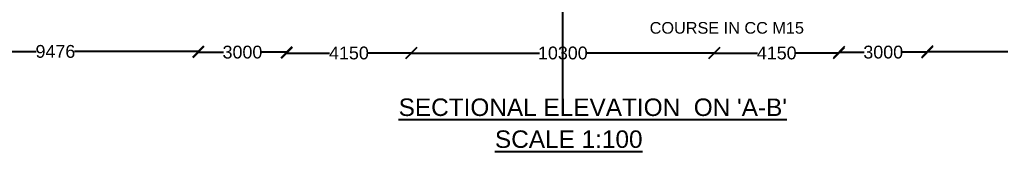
# Model space of a CAD drawing. Header units: millimetres. Extents: x 5124 to 3557214, y 2311 to 45955310.
# Drawn here: x 3533597 to 3542033, y 45948329 to 45949461 of the extents above; entities that cross this region are included whole.
import ezdxf

# ---------------------------------------------------------------- set-up
doc = ezdxf.new("R2010")
doc.units = ezdxf.units.MM
doc.header["$MEASUREMENT"] = 0
for name, color, linetype in [('DIMENSION', 7, 'Continuous'), ('DRAWING', 7, 'Continuous'), ('TEXT', 7, 'Continuous')]:
    doc.layers.add(name, color=color, linetype=linetype)
doc.styles.get("Standard").update_dxf_attribs({"font": 'arial.ttf', "height": 110})
doc.dimstyles.get("Standard").update_dxf_attribs({"dimtxt": 200, "dimasz": 110, "dimexe": 0.18, "dimexo": 0.0625, "dimgap": 0.09, "dimtad": 0, "dimtih": 1, "dimtoh": 1, "dimdec": 0, "dimzin": 0, "dimdsep": 46, "dimtxsty": 'Standard', "dimblk": 'OBLIQUE', "dimcen": 0.09, "dimse1": 1, "dimse2": 1, "dimadec": 0, "dimazin": 0, "dimtfac": 1, "dimtdec": 0, "dimtofl": 0, "dimtmove": 0, "dimatfit": 3, "dimfxl": 1, "dimtolj": 1, "dimtzin": 0, "dimarcsym": 0})

# ---------------------------------------------------------------- blocks, each defined once
blk = doc.blocks.new('_Oblique')
at = {"color": 0, "linetype": 'ByBlock', "lineweight": -2}
blk.add_line((-0.5, -0.5), (0.5, 0.5), dxfattribs=at)
blk = doc.blocks.new('*D68')
at = {"layer": 'Defpoints', "color": 0, "transparency": 16777216}
for p in [(3535893.5, 45949176.9), (3535893.5, 45949173.7), (3536966.7, 45949176.9)]:
    blk.add_point(p, dxfattribs=at)
at = {"layer": 'DIMENSION', "color": 0, "lineweight": -2, "transparency": 16777216}
for p, q in [((3535893.5, 45949173.7), (3536263.7, 45949173.7)), ((3536966.7, 45949173.7), (3536596.4, 45949173.7))]:
    blk.add_line(p, q, dxfattribs=at)
at = {"layer": 'DIMENSION', "color": 0, "lineweight": -2, "transparency": 16777216, "xscale": 95, "yscale": 95, "zscale": 95, "rotation": 180}
blk.add_blockref('_Oblique', (3535893.5, 45949173.7), dxfattribs=at)
at = {"layer": 'DIMENSION', "color": 0, "lineweight": -2, "transparency": 16777216, "xscale": 95, "yscale": 95, "zscale": 95}
blk.add_blockref('_Oblique', (3536966.7, 45949173.7), dxfattribs=at)
at = {"layer": 'DIMENSION', "color": 0, "transparency": 16777216, "insert": (3536430.1, 45949173.7), "char_height": 110, "attachment_point": 5}
blk.add_mtext('\\A1;4150', dxfattribs=at)
blk = doc.blocks.new('*D69')
at = {"layer": 'Defpoints', "color": 0, "transparency": 16777216}
for p in [(3535134.5, 45949181.4), (3535134.5, 45949176.9), (3535893.5, 45949176.9)]:
    blk.add_point(p, dxfattribs=at)
at = {"layer": 'DIMENSION', "color": 0, "lineweight": -2, "transparency": 16777216}
for p, q in [((3535134.5, 45949181.4), (3535349.9, 45949181.4)), ((3535893.5, 45949181.4), (3535678.1, 45949181.4))]:
    blk.add_line(p, q, dxfattribs=at)
at = {"layer": 'DIMENSION', "color": 0, "lineweight": -2, "transparency": 16777216, "xscale": 95, "yscale": 95, "zscale": 95, "rotation": 180}
blk.add_blockref('_Oblique', (3535134.5, 45949181.4), dxfattribs=at)
at = {"layer": 'DIMENSION', "color": 0, "lineweight": -2, "transparency": 16777216, "xscale": 95, "yscale": 95, "zscale": 95}
blk.add_blockref('_Oblique', (3535893.5, 45949181.4), dxfattribs=at)
at = {"layer": 'DIMENSION', "color": 0, "transparency": 16777216, "insert": (3535514, 45949181.4), "char_height": 110, "attachment_point": 5}
blk.add_mtext('\\A1;3000', dxfattribs=at)
blk = doc.blocks.new('*D70')
at = {"layer": 'Defpoints', "color": 0, "transparency": 16777216}
for p in [(3532676.2, 45949187.3), (3532676.2, 45949176.9), (3535134.5, 45949176.9)]:
    blk.add_point(p, dxfattribs=at)
at = {"layer": 'DIMENSION', "color": 0, "lineweight": -2, "transparency": 16777216}
for p, q in [((3532676.2, 45949187.3), (3533741, 45949187.3)), ((3535134.5, 45949187.3), (3534069.7, 45949187.3))]:
    blk.add_line(p, q, dxfattribs=at)
at = {"layer": 'DIMENSION', "color": 0, "lineweight": -2, "transparency": 16777216, "xscale": 95, "yscale": 95, "zscale": 95, "rotation": 180}
blk.add_blockref('_Oblique', (3532676.2, 45949187.3), dxfattribs=at)
at = {"layer": 'DIMENSION', "color": 0, "lineweight": -2, "transparency": 16777216, "xscale": 95, "yscale": 95, "zscale": 95}
blk.add_blockref('_Oblique', (3535134.5, 45949187.3), dxfattribs=at)
at = {"layer": 'DIMENSION', "color": 0, "transparency": 16777216, "insert": (3533905.3, 45949187.3), "char_height": 110, "attachment_point": 5}
blk.add_mtext('\\A1;9476', dxfattribs=at)
blk = doc.blocks.new('*D76')
at = {"layer": 'Defpoints', "color": 0, "transparency": 16777216}
for p in [(3539572.8, 45949176.9), (3540646, 45949176.9), (3540646, 45949173.7)]:
    blk.add_point(p, dxfattribs=at)
at = {"layer": 'DIMENSION', "color": 0, "lineweight": -2, "transparency": 16777216}
for p, q in [((3539572.8, 45949173.7), (3539943, 45949173.7)), ((3540646, 45949173.7), (3540275.7, 45949173.7))]:
    blk.add_line(p, q, dxfattribs=at)
at = {"layer": 'DIMENSION', "color": 0, "lineweight": -2, "transparency": 16777216, "xscale": 95, "yscale": 95, "zscale": 95, "rotation": 180}
blk.add_blockref('_Oblique', (3539572.8, 45949173.7), dxfattribs=at)
at = {"layer": 'DIMENSION', "color": 0, "lineweight": -2, "transparency": 16777216, "xscale": 95, "yscale": 95, "zscale": 95}
blk.add_blockref('_Oblique', (3540646, 45949173.7), dxfattribs=at)
at = {"layer": 'DIMENSION', "color": 0, "transparency": 16777216, "insert": (3540109.4, 45949173.7), "char_height": 110, "attachment_point": 5}
blk.add_mtext('\\A1;4150', dxfattribs=at)
blk = doc.blocks.new('*D77')
at = {"layer": 'Defpoints', "color": 0, "transparency": 16777216}
for p in [(3540646, 45949176.9), (3541405, 45949181.4), (3541405, 45949176.9)]:
    blk.add_point(p, dxfattribs=at)
at = {"layer": 'DIMENSION', "color": 0, "lineweight": -2, "transparency": 16777216}
for p, q in [((3540646, 45949181.4), (3540861.3, 45949181.4)), ((3541405, 45949181.4), (3541189.6, 45949181.4))]:
    blk.add_line(p, q, dxfattribs=at)
at = {"layer": 'DIMENSION', "color": 0, "lineweight": -2, "transparency": 16777216, "xscale": 95, "yscale": 95, "zscale": 95, "rotation": 180}
blk.add_blockref('_Oblique', (3540646, 45949181.4), dxfattribs=at)
at = {"layer": 'DIMENSION', "color": 0, "lineweight": -2, "transparency": 16777216, "xscale": 95, "yscale": 95, "zscale": 95}
blk.add_blockref('_Oblique', (3541405, 45949181.4), dxfattribs=at)
at = {"layer": 'DIMENSION', "color": 0, "transparency": 16777216, "insert": (3541025.5, 45949181.4), "char_height": 110, "attachment_point": 5}
blk.add_mtext('\\A1;3000', dxfattribs=at)
blk = doc.blocks.new('*D78')
at = {"layer": 'Defpoints', "color": 0, "transparency": 16777216}
for p in [(3541405, 45949176.9), (3543863.2, 45949187.3), (3543863.2, 45949176.9)]:
    blk.add_point(p, dxfattribs=at)
at = {"layer": 'DIMENSION', "color": 0, "lineweight": -2, "transparency": 16777216}
for p, q in [((3541405, 45949187.3), (3542469.8, 45949187.3)), ((3543863.2, 45949187.3), (3542798.4, 45949187.3))]:
    blk.add_line(p, q, dxfattribs=at)
at = {"layer": 'DIMENSION', "color": 0, "lineweight": -2, "transparency": 16777216, "xscale": 95, "yscale": 95, "zscale": 95, "rotation": 180}
blk.add_blockref('_Oblique', (3541405, 45949187.3), dxfattribs=at)
at = {"layer": 'DIMENSION', "color": 0, "lineweight": -2, "transparency": 16777216, "xscale": 95, "yscale": 95, "zscale": 95}
blk.add_blockref('_Oblique', (3543863.2, 45949187.3), dxfattribs=at)
at = {"layer": 'DIMENSION', "color": 0, "transparency": 16777216, "insert": (3542634.1, 45949187.3), "char_height": 110, "attachment_point": 5}
blk.add_mtext('\\A1;9476', dxfattribs=at)
blk = doc.blocks.new('*D101')
at = {"layer": 'Defpoints', "color": 0, "transparency": 16777216}
for p in [(3536966.7, 45949173.7), (3539572.8, 45949173.7), (3539572.8, 45949173.7)]:
    blk.add_point(p, dxfattribs=at)
at = {"layer": 'DIMENSION', "color": 0, "lineweight": -2, "transparency": 16777216}
for p, q in [((3536966.7, 45949173.7), (3538068, 45949173.7)), ((3539572.8, 45949173.7), (3538471.4, 45949173.7))]:
    blk.add_line(p, q, dxfattribs=at)
at = {"layer": 'DIMENSION', "color": 0, "lineweight": -2, "transparency": 16777216, "xscale": 95, "yscale": 95, "zscale": 95, "rotation": 180}
blk.add_blockref('_Oblique', (3536966.7, 45949173.7), dxfattribs=at)
at = {"layer": 'DIMENSION', "color": 0, "lineweight": -2, "transparency": 16777216, "xscale": 95, "yscale": 95, "zscale": 95}
blk.add_blockref('_Oblique', (3539572.8, 45949173.7), dxfattribs=at)
at = {"layer": 'DIMENSION', "color": 0, "transparency": 16777216, "insert": (3538269.7, 45949173.7), "char_height": 110, "attachment_point": 5}
blk.add_mtext('\\A1;10300', dxfattribs=at)

msp = doc.modelspace()

# ---------------------------------------------------------------- linework, layer by layer
at = {"layer": 'DRAWING'}
msp.add_lwpolyline([(3538269.7, 45948695.1), (3538269.7, 45953362)], dxfattribs=at)
msp.add_lwpolyline([(3538269.7, 45948695.1), (3538269.7, 45953362)], dxfattribs=at)

# ---------------------------------------------------------------- texts
at = {"layer": 'TEXT'}
for s, height, p in [('COURSE IN CC M15', 100, (3539016.6, 45949340.2)), ("%%USECTIONAL ELEVATION  ON 'A-B'", 150, (3536857.5, 45948633.3)), ('%%USCALE 1:100', 150, (3537685.8, 45948359.3))]:
    msp.add_text(s, height=height, dxfattribs=at).set_placement(p)

# ---------------------------------------------------------------- dimensions: what is measured, and where the dimension line sits
at = {"layer": 'DIMENSION'}
for base, p1, p2, text, picture, middle in [((3532676.2, 45949187.3), (3535134.5, 45949176.9), (3532676.2, 45949176.9), '9476', '*D70', (3533905.3, 45949187.3)), ((3535134.5, 45949181.4), (3535893.5, 45949176.9), (3535134.5, 45949176.9), '3000', '*D69', (3535514, 45949181.4)), ((3535893.5, 45949173.7), (3536966.7, 45949176.9), (3535893.5, 45949176.9), '4150', '*D68', (3536430.1, 45949173.7)), ((3539572.8, 45949173.7), (3536966.7, 45949173.7), (3539572.8, 45949173.7), '10300', '*D101', (3538269.7, 45949173.7))]:
    dim = msp.add_linear_dim(base=base, p1=p1, p2=p2, text=text, dimstyle='Standard', override={"dimasz": 95, "dimarcsym": 1}, dxfattribs=at)
    dim.commit()
    dim.dimension.update_dxf_attribs({"geometry": picture, "text_midpoint": middle})
for base, p1, p2, text, picture, middle in [((3540646, 45949173.7), (3539572.8, 45949176.9), (3540646, 45949176.9), '4150', '*D76', (3540109.4, 45949173.7)), ((3541405, 45949181.4), (3540646, 45949176.9), (3541405, 45949176.9), '3000', '*D77', (3541025.5, 45949181.4)), ((3543863.2, 45949187.3), (3541405, 45949176.9), (3543863.2, 45949176.9), '9476', '*D78', (3542634.1, 45949187.3))]:
    dim = msp.add_linear_dim(base=base, p1=p1, p2=p2, angle=180, text=text, dimstyle='Standard', override={"dimasz": 95, "dimarcsym": 1}, dxfattribs=at)
    dim.commit()
    dim.dimension.update_dxf_attribs({"geometry": picture, "text_midpoint": middle})

doc.saveas('drawing.dxf')
